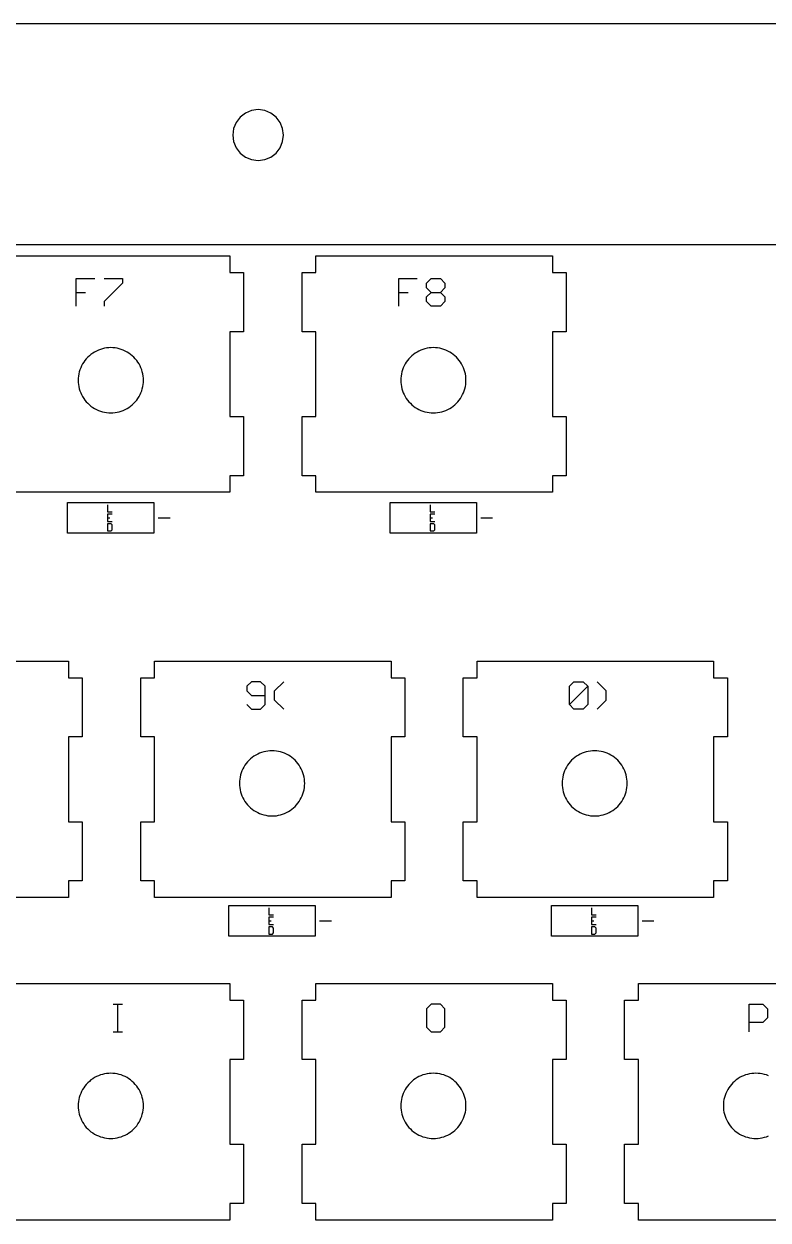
# Model space of a CAD drawing. Extents: x -174 to 183, y -92 to 46.
# Drawn here: x -3.2 to 40.7, y -24.7 to 46 of the extents above; entities that cross this region are included whole.
import ezdxf

# ---------------------------------------------------------------- set-up
doc = ezdxf.new("R2010")
doc.units = 0
doc.layers.get('0').update_dxf_attribs({"linetype": 'CONTINUOUS'})

msp = doc.modelspace()

# ---------------------------------------------------------------- linework, layer by layer
for p, q in [((175.943, 45.98), (-166.957, 45.98)), ((9.549, 40.476), (9.311, 40.166)), ((9.86, 40.715), (9.549, 40.476)), ((10.221, 40.865), (9.86, 40.715)), ((10.61, 40.916), (10.221, 40.865)), ((10.998, 40.865), (10.61, 40.916)), ((11.36, 40.715), (10.998, 40.865)), ((11.67, 40.476), (11.36, 40.715)), ((11.909, 40.166), (11.67, 40.476)), ((9.161, 39.804), (9.11, 39.416)), ((9.311, 40.166), (9.161, 39.804)), ((12.058, 39.804), (11.909, 40.166)), ((12.11, 39.416), (12.058, 39.804)), ((9.11, 39.416), (9.161, 39.027)), ((9.161, 39.027), (9.311, 38.666)), ((11.909, 38.666), (12.058, 39.027)), ((12.058, 39.027), (12.11, 39.416)), ((9.311, 38.666), (9.549, 38.355)), ((9.549, 38.355), (9.86, 38.117)), ((11.36, 38.117), (11.67, 38.355)), ((11.67, 38.355), (11.909, 38.666)), ((9.86, 38.117), (10.221, 37.967)), ((10.221, 37.967), (10.61, 37.916)), ((10.61, 37.916), (10.998, 37.967)), ((10.998, 37.967), (11.36, 38.117)), ((113.343, 32.931), (-166.013, 32.931)), ((-5.032, 32.281), (8.938, 32.281)), ((8.938, 32.281), (8.938, 31.3)), ((14.018, 31.3), (14.018, 32.281)), ((14.018, 32.281), (27.988, 32.281)), ((27.988, 32.281), (27.988, 31.3)), ((8.938, 31.3), (9.751, 31.3)), ((9.751, 31.3), (9.751, 27.8)), ((13.205, 27.8), (13.205, 31.3)), ((13.205, 31.3), (14.018, 31.3)), ((27.988, 31.3), (28.801, 31.3)), ((28.801, 31.3), (28.801, 27.8)), ((-0.126, 30.937), (0.958, 30.937)), ((-0.126, 30.123), (-0.126, 30.937)), ((1.511, 30.937), (2.596, 30.937)), ((2.596, 30.666), (1.511, 29.581)), ((2.596, 30.937), (2.596, 30.666)), ((18.924, 30.937), (20.008, 30.937)), ((18.924, 30.123), (18.924, 30.937)), ((20.561, 30.666), (20.832, 30.937)), ((20.561, 30.395), (20.561, 30.666)), ((20.832, 30.123), (20.561, 30.395)), ((20.832, 30.937), (21.374, 30.937)), ((21.374, 30.937), (21.646, 30.666)), ((21.646, 30.395), (21.374, 30.123)), ((21.646, 30.666), (21.646, 30.395)), ((-0.126, 29.31), (-0.126, 30.123)), ((-0.126, 30.123), (0.416, 30.123)), ((18.924, 29.31), (18.924, 30.123)), ((18.924, 30.123), (19.466, 30.123)), ((20.561, 29.852), (20.832, 30.123)), ((20.561, 29.581), (20.561, 29.852)), ((20.832, 30.123), (21.374, 30.123)), ((21.374, 30.123), (21.646, 29.852)), ((21.646, 29.852), (21.646, 29.581)), ((1.511, 29.581), (1.511, 29.31)), ((20.832, 29.31), (20.561, 29.581)), ((21.374, 29.31), (20.832, 29.31)), ((21.646, 29.581), (21.374, 29.31)), ((9.751, 27.8), (8.938, 27.8)), ((8.938, 27.8), (8.938, 22.791)), ((14.018, 27.8), (13.205, 27.8)), ((14.018, 22.791), (14.018, 27.8)), ((28.801, 27.8), (27.988, 27.8)), ((27.988, 27.8), (27.988, 22.791)), ((1.786, 26.852), (1.661, 26.84)), ((1.912, 26.856), (1.786, 26.852)), ((2.038, 26.852), (1.912, 26.856)), ((2.163, 26.84), (2.038, 26.852)), ((20.836, 26.852), (20.711, 26.84)), ((20.962, 26.856), (20.836, 26.852)), ((21.088, 26.852), (20.962, 26.856)), ((21.213, 26.84), (21.088, 26.852)), ((0.465, 26.2), (0.385, 26.103)), ((0.551, 26.292), (0.465, 26.2)), ((0.643, 26.378), (0.551, 26.292)), ((0.74, 26.458), (0.643, 26.378)), ((0.842, 26.532), (0.74, 26.458)), ((0.949, 26.598), (0.842, 26.532)), ((1.06, 26.658), (0.949, 26.598)), ((1.175, 26.71), (1.06, 26.658)), ((1.293, 26.754), (1.175, 26.71)), ((1.414, 26.791), (1.293, 26.754)), ((1.536, 26.819), (1.414, 26.791)), ((1.661, 26.84), (1.536, 26.819)), ((2.287, 26.819), (2.163, 26.84)), ((2.41, 26.791), (2.287, 26.819)), ((2.531, 26.754), (2.41, 26.791)), ((2.649, 26.71), (2.531, 26.754)), ((2.763, 26.658), (2.649, 26.71)), ((2.874, 26.598), (2.763, 26.658)), ((2.981, 26.532), (2.874, 26.598)), ((3.084, 26.458), (2.981, 26.532)), ((3.181, 26.378), (3.084, 26.458)), ((3.273, 26.292), (3.181, 26.378)), ((3.359, 26.2), (3.273, 26.292)), ((3.439, 26.103), (3.359, 26.2)), ((19.515, 26.2), (19.435, 26.103)), ((19.601, 26.292), (19.515, 26.2)), ((19.693, 26.378), (19.601, 26.292)), ((19.79, 26.458), (19.693, 26.378)), ((19.892, 26.532), (19.79, 26.458)), ((19.999, 26.598), (19.892, 26.532)), ((20.11, 26.658), (19.999, 26.598)), ((20.225, 26.71), (20.11, 26.658)), ((20.343, 26.754), (20.225, 26.71)), ((20.464, 26.791), (20.343, 26.754)), ((20.586, 26.819), (20.464, 26.791)), ((20.711, 26.84), (20.586, 26.819)), ((21.337, 26.819), (21.213, 26.84)), ((21.46, 26.791), (21.337, 26.819)), ((21.581, 26.754), (21.46, 26.791)), ((21.699, 26.71), (21.581, 26.754)), ((21.813, 26.658), (21.699, 26.71)), ((21.924, 26.598), (21.813, 26.658)), ((22.031, 26.532), (21.924, 26.598)), ((22.134, 26.458), (22.031, 26.532)), ((22.231, 26.378), (22.134, 26.458)), ((22.323, 26.292), (22.231, 26.378)), ((22.409, 26.2), (22.323, 26.292)), ((22.489, 26.103), (22.409, 26.2)), ((0.089, 25.55), (0.052, 25.429)), ((0.133, 25.668), (0.089, 25.55)), ((0.185, 25.783), (0.133, 25.668)), ((0.245, 25.894), (0.185, 25.783)), ((0.311, 26.001), (0.245, 25.894)), ((0.385, 26.103), (0.311, 26.001)), ((3.512, 26.001), (3.439, 26.103)), ((3.579, 25.894), (3.512, 26.001)), ((3.638, 25.783), (3.579, 25.894)), ((3.69, 25.668), (3.638, 25.783)), ((3.735, 25.55), (3.69, 25.668)), ((3.771, 25.429), (3.735, 25.55)), ((19.139, 25.55), (19.102, 25.429)), ((19.183, 25.668), (19.139, 25.55)), ((19.235, 25.783), (19.183, 25.668)), ((19.295, 25.894), (19.235, 25.783)), ((19.361, 26.001), (19.295, 25.894)), ((19.435, 26.103), (19.361, 26.001)), ((22.562, 26.001), (22.489, 26.103)), ((22.629, 25.894), (22.562, 26.001)), ((22.688, 25.783), (22.629, 25.894)), ((22.74, 25.668), (22.688, 25.783)), ((22.785, 25.55), (22.74, 25.668)), ((22.821, 25.429), (22.785, 25.55)), ((-0.009, 25.057), (-0.013, 24.931)), ((-0.013, 24.931), (-0.009, 24.805)), ((0.003, 25.182), (-0.009, 25.057)), ((-0.009, 24.805), (0.003, 24.68)), ((0.024, 25.307), (0.003, 25.182)), ((0.052, 25.429), (0.024, 25.307)), ((3.8, 25.307), (3.771, 25.429)), ((3.82, 25.182), (3.8, 25.307)), ((3.833, 25.057), (3.82, 25.182)), ((3.82, 24.68), (3.833, 24.805)), ((3.837, 24.931), (3.833, 25.057)), ((3.833, 24.805), (3.837, 24.931)), ((19.041, 25.057), (19.037, 24.931)), ((19.037, 24.931), (19.041, 24.805)), ((19.053, 25.182), (19.041, 25.057)), ((19.041, 24.805), (19.053, 24.68)), ((19.074, 25.307), (19.053, 25.182)), ((19.102, 25.429), (19.074, 25.307)), ((22.85, 25.307), (22.821, 25.429)), ((22.87, 25.182), (22.85, 25.307)), ((22.883, 25.057), (22.87, 25.182)), ((22.87, 24.68), (22.883, 24.805)), ((22.887, 24.931), (22.883, 25.057)), ((22.883, 24.805), (22.887, 24.931)), ((0.003, 24.68), (0.024, 24.556)), ((0.024, 24.556), (0.052, 24.433)), ((0.052, 24.433), (0.089, 24.312)), ((0.089, 24.312), (0.133, 24.194)), ((0.133, 24.194), (0.185, 24.08)), ((0.185, 24.08), (0.245, 23.969)), ((3.579, 23.969), (3.638, 24.08)), ((3.638, 24.08), (3.69, 24.194)), ((3.69, 24.194), (3.735, 24.312)), ((3.735, 24.312), (3.771, 24.433)), ((3.771, 24.433), (3.8, 24.556)), ((3.8, 24.556), (3.82, 24.68)), ((19.053, 24.68), (19.074, 24.556)), ((19.074, 24.556), (19.102, 24.433)), ((19.102, 24.433), (19.139, 24.312)), ((19.139, 24.312), (19.183, 24.194)), ((19.183, 24.194), (19.235, 24.08)), ((19.235, 24.08), (19.295, 23.969)), ((22.629, 23.969), (22.688, 24.08)), ((22.688, 24.08), (22.74, 24.194)), ((22.74, 24.194), (22.785, 24.312)), ((22.785, 24.312), (22.821, 24.433)), ((22.821, 24.433), (22.85, 24.556)), ((22.85, 24.556), (22.87, 24.68)), ((0.245, 23.969), (0.311, 23.862)), ((0.311, 23.862), (0.385, 23.759)), ((0.385, 23.759), (0.465, 23.662)), ((0.465, 23.662), (0.551, 23.57)), ((0.551, 23.57), (0.643, 23.484)), ((0.643, 23.484), (0.74, 23.404)), ((0.74, 23.404), (0.842, 23.331)), ((0.842, 23.331), (0.949, 23.264)), ((2.874, 23.264), (2.981, 23.331)), ((2.981, 23.331), (3.084, 23.404)), ((3.084, 23.404), (3.181, 23.484)), ((3.181, 23.484), (3.273, 23.57)), ((3.273, 23.57), (3.359, 23.662)), ((3.359, 23.662), (3.439, 23.759)), ((3.439, 23.759), (3.512, 23.862)), ((3.512, 23.862), (3.579, 23.969)), ((19.295, 23.969), (19.361, 23.862)), ((19.361, 23.862), (19.435, 23.759)), ((19.435, 23.759), (19.515, 23.662)), ((19.515, 23.662), (19.601, 23.57)), ((19.601, 23.57), (19.693, 23.484)), ((19.693, 23.484), (19.79, 23.404)), ((19.79, 23.404), (19.892, 23.331)), ((19.892, 23.331), (19.999, 23.264)), ((21.924, 23.264), (22.031, 23.331)), ((22.031, 23.331), (22.134, 23.404)), ((22.134, 23.404), (22.231, 23.484)), ((22.231, 23.484), (22.323, 23.57)), ((22.323, 23.57), (22.409, 23.662)), ((22.409, 23.662), (22.489, 23.759)), ((22.489, 23.759), (22.562, 23.862)), ((22.562, 23.862), (22.629, 23.969)), ((0.949, 23.264), (1.06, 23.205)), ((1.06, 23.205), (1.175, 23.153)), ((1.175, 23.153), (1.293, 23.108)), ((1.293, 23.108), (1.414, 23.072)), ((1.414, 23.072), (1.536, 23.043)), ((1.536, 23.043), (1.661, 23.023)), ((1.661, 23.023), (1.786, 23.01)), ((1.786, 23.01), (1.912, 23.006)), ((1.912, 23.006), (2.038, 23.01)), ((2.038, 23.01), (2.163, 23.023)), ((2.163, 23.023), (2.287, 23.043)), ((2.287, 23.043), (2.41, 23.072)), ((2.41, 23.072), (2.531, 23.108)), ((2.531, 23.108), (2.649, 23.153)), ((2.649, 23.153), (2.763, 23.205)), ((2.763, 23.205), (2.874, 23.264)), ((8.938, 22.791), (9.751, 22.791)), ((9.751, 22.791), (9.751, 19.291)), ((13.205, 19.291), (13.205, 22.791)), ((13.205, 22.791), (14.018, 22.791)), ((19.999, 23.264), (20.11, 23.205)), ((20.11, 23.205), (20.225, 23.153)), ((20.225, 23.153), (20.343, 23.108)), ((20.343, 23.108), (20.464, 23.072)), ((20.464, 23.072), (20.586, 23.043)), ((20.586, 23.043), (20.711, 23.023)), ((20.711, 23.023), (20.836, 23.01)), ((20.836, 23.01), (20.962, 23.006)), ((20.962, 23.006), (21.088, 23.01)), ((21.088, 23.01), (21.213, 23.023)), ((21.213, 23.023), (21.337, 23.043)), ((21.337, 23.043), (21.46, 23.072)), ((21.46, 23.072), (21.581, 23.108)), ((21.581, 23.108), (21.699, 23.153)), ((21.699, 23.153), (21.813, 23.205)), ((21.813, 23.205), (21.924, 23.264)), ((27.988, 22.791), (28.801, 22.791)), ((28.801, 22.791), (28.801, 19.291)), ((8.938, 19.291), (8.938, 18.311)), ((9.751, 19.291), (8.938, 19.291)), ((14.018, 19.291), (13.205, 19.291)), ((14.018, 18.311), (14.018, 19.291)), ((28.801, 19.291), (27.988, 19.291)), ((27.988, 19.291), (27.988, 18.311)), ((8.938, 18.311), (-5.032, 18.311)), ((-0.638, 15.906), (-0.638, 17.706)), ((-0.638, 17.706), (4.462, 17.706)), ((4.462, 17.706), (4.462, 15.906)), ((27.988, 18.311), (14.018, 18.311)), ((18.412, 15.906), (18.412, 17.706)), ((18.412, 17.706), (23.512, 17.706)), ((23.512, 17.706), (23.512, 15.906)), ((1.717, 17.581), (1.717, 17.156)), ((1.717, 17.156), (2.001, 17.156)), ((2.001, 17.019), (1.717, 17.019)), ((1.717, 17.019), (1.717, 16.806)), ((20.767, 17.581), (20.767, 17.156)), ((20.767, 17.156), (21.051, 17.156)), ((21.051, 17.019), (20.767, 17.019)), ((20.767, 17.019), (20.767, 16.806)), ((1.717, 16.806), (1.859, 16.806)), ((1.717, 16.806), (1.717, 16.594)), ((1.717, 16.594), (2.001, 16.594)), ((1.717, 16.456), (1.717, 16.031)), ((1.93, 16.456), (1.717, 16.456)), ((2.001, 16.385), (1.93, 16.456)), ((2.001, 16.102), (2.001, 16.385)), ((4.712, 16.806), (5.412, 16.806)), ((20.767, 16.806), (20.909, 16.806)), ((20.767, 16.806), (20.767, 16.594)), ((20.767, 16.594), (21.051, 16.594)), ((20.767, 16.456), (20.767, 16.031)), ((20.98, 16.456), (20.767, 16.456)), ((21.051, 16.385), (20.98, 16.456)), ((21.051, 16.102), (21.051, 16.385)), ((23.762, 16.806), (24.462, 16.806)), ((4.462, 15.906), (-0.638, 15.906)), ((1.717, 16.031), (1.93, 16.031)), ((1.93, 16.031), (2.001, 16.102)), ((23.512, 15.906), (18.412, 15.906)), ((20.767, 16.031), (20.98, 16.031)), ((20.98, 16.031), (21.051, 16.102)), ((-14.557, 8.341), (-0.587, 8.341)), ((-0.587, 8.341), (-0.587, 7.36)), ((4.493, 8.341), (18.463, 8.341)), ((4.493, 7.36), (4.493, 8.341)), ((18.463, 8.341), (18.463, 7.36)), ((23.543, 7.36), (23.543, 8.341)), ((23.543, 8.341), (37.513, 8.341)), ((37.513, 8.341), (37.513, 7.36)), ((-0.587, 7.36), (0.226, 7.36)), ((0.226, 7.36), (0.226, 3.86)), ((3.68, 7.36), (4.493, 7.36)), ((3.68, 3.86), (3.68, 7.36)), ((10.216, 7.124), (9.944, 6.853)), ((10.758, 7.124), (10.216, 7.124)), ((11.029, 6.853), (10.758, 7.124)), ((11.582, 6.582), (12.124, 7.124)), ((18.463, 7.36), (19.276, 7.36)), ((19.276, 7.36), (19.276, 3.86)), ((22.73, 3.86), (22.73, 7.36)), ((22.73, 7.36), (23.543, 7.36)), ((28.994, 6.853), (29.266, 7.124)), ((29.266, 7.124), (29.808, 7.124)), ((29.808, 7.124), (30.079, 6.853)), ((31.174, 6.582), (30.632, 7.124)), ((37.513, 7.36), (38.326, 7.36)), ((38.326, 7.36), (38.326, 3.86)), ((9.944, 6.853), (9.944, 6.582)), ((9.944, 6.582), (10.216, 6.311)), ((11.029, 6.311), (11.029, 6.853)), ((11.582, 6.04), (11.582, 6.582)), ((28.994, 5.769), (28.994, 6.853)), ((28.994, 5.769), (30.079, 6.853)), ((30.079, 6.853), (30.079, 5.769)), ((31.174, 6.04), (31.174, 6.582)), ((9.944, 5.769), (10.216, 5.497)), ((10.216, 6.311), (11.029, 6.311)), ((10.758, 5.497), (11.029, 5.769)), ((11.029, 5.769), (11.029, 6.311)), ((12.124, 5.497), (11.582, 6.04)), ((29.266, 5.497), (28.994, 5.769)), ((30.079, 5.769), (29.808, 5.497)), ((30.632, 5.497), (31.174, 6.04)), ((10.216, 5.497), (10.758, 5.497)), ((29.808, 5.497), (29.266, 5.497)), ((-0.587, 3.86), (-0.587, -1.149)), ((0.226, 3.86), (-0.587, 3.86)), ((4.493, 3.86), (3.68, 3.86)), ((4.493, -1.149), (4.493, 3.86)), ((19.276, 3.86), (18.463, 3.86)), ((18.463, 3.86), (18.463, -1.149)), ((23.543, 3.86), (22.73, 3.86)), ((23.543, -1.149), (23.543, 3.86)), ((37.513, 3.86), (37.513, -1.149)), ((38.326, 3.86), (37.513, 3.86)), ((10.585, 2.845), (10.474, 2.786)), ((10.7, 2.897), (10.585, 2.845)), ((10.818, 2.941), (10.7, 2.897)), ((10.939, 2.978), (10.818, 2.941)), ((11.061, 3.007), (10.939, 2.978)), ((11.186, 3.027), (11.061, 3.007)), ((11.311, 3.039), (11.186, 3.027)), ((11.437, 3.044), (11.311, 3.039)), ((11.563, 3.039), (11.437, 3.044)), ((11.688, 3.027), (11.563, 3.039)), ((11.812, 3.007), (11.688, 3.027)), ((11.935, 2.978), (11.812, 3.007)), ((12.056, 2.941), (11.935, 2.978)), ((12.174, 2.897), (12.056, 2.941)), ((12.288, 2.845), (12.174, 2.897)), ((12.399, 2.786), (12.288, 2.845)), ((29.635, 2.845), (29.524, 2.786)), ((29.75, 2.897), (29.635, 2.845)), ((29.868, 2.941), (29.75, 2.897)), ((29.989, 2.978), (29.868, 2.941)), ((30.111, 3.007), (29.989, 2.978)), ((30.236, 3.027), (30.111, 3.007)), ((30.361, 3.039), (30.236, 3.027)), ((30.487, 3.044), (30.361, 3.039)), ((30.613, 3.039), (30.487, 3.044)), ((30.738, 3.027), (30.613, 3.039)), ((30.862, 3.007), (30.738, 3.027)), ((30.985, 2.978), (30.862, 3.007)), ((31.106, 2.941), (30.985, 2.978)), ((31.224, 2.897), (31.106, 2.941)), ((31.338, 2.845), (31.224, 2.897)), ((31.449, 2.786), (31.338, 2.845)), ((9.836, 2.188), (9.77, 2.081)), ((9.91, 2.29), (9.836, 2.188)), ((9.99, 2.388), (9.91, 2.29)), ((10.076, 2.48), (9.99, 2.388)), ((10.168, 2.566), (10.076, 2.48)), ((10.265, 2.646), (10.168, 2.566)), ((10.367, 2.719), (10.265, 2.646)), ((10.474, 2.786), (10.367, 2.719)), ((12.506, 2.719), (12.399, 2.786)), ((12.609, 2.646), (12.506, 2.719)), ((12.706, 2.566), (12.609, 2.646)), ((12.798, 2.48), (12.706, 2.566)), ((12.884, 2.388), (12.798, 2.48)), ((12.964, 2.29), (12.884, 2.388)), ((13.037, 2.188), (12.964, 2.29)), ((13.104, 2.081), (13.037, 2.188)), ((28.886, 2.188), (28.82, 2.081)), ((28.96, 2.29), (28.886, 2.188)), ((29.04, 2.388), (28.96, 2.29)), ((29.126, 2.48), (29.04, 2.388)), ((29.218, 2.566), (29.126, 2.48)), ((29.315, 2.646), (29.218, 2.566)), ((29.417, 2.719), (29.315, 2.646)), ((29.524, 2.786), (29.417, 2.719)), ((31.556, 2.719), (31.449, 2.786)), ((31.659, 2.646), (31.556, 2.719)), ((31.756, 2.566), (31.659, 2.646)), ((31.848, 2.48), (31.756, 2.566)), ((31.934, 2.388), (31.848, 2.48)), ((32.014, 2.29), (31.934, 2.388)), ((32.087, 2.188), (32.014, 2.29)), ((32.154, 2.081), (32.087, 2.188)), ((9.549, 1.494), (9.528, 1.37)), ((9.577, 1.617), (9.549, 1.494)), ((9.614, 1.737), (9.577, 1.617)), ((9.658, 1.855), (9.614, 1.737)), ((9.71, 1.97), (9.658, 1.855)), ((9.77, 2.081), (9.71, 1.97)), ((13.163, 1.97), (13.104, 2.081)), ((13.215, 1.855), (13.163, 1.97)), ((13.26, 1.737), (13.215, 1.855)), ((13.296, 1.617), (13.26, 1.737)), ((13.325, 1.494), (13.296, 1.617)), ((13.345, 1.37), (13.325, 1.494)), ((28.599, 1.494), (28.578, 1.37)), ((28.627, 1.617), (28.599, 1.494)), ((28.664, 1.737), (28.627, 1.617)), ((28.708, 1.855), (28.664, 1.737)), ((28.76, 1.97), (28.708, 1.855)), ((28.82, 2.081), (28.76, 1.97)), ((32.213, 1.97), (32.154, 2.081)), ((32.265, 1.855), (32.213, 1.97)), ((32.31, 1.737), (32.265, 1.855)), ((32.346, 1.617), (32.31, 1.737)), ((32.375, 1.494), (32.346, 1.617)), ((32.395, 1.37), (32.375, 1.494)), ((9.516, 1.245), (9.512, 1.119)), ((9.512, 1.119), (9.516, 0.993)), ((9.528, 1.37), (9.516, 1.245)), ((9.516, 0.993), (9.528, 0.867)), ((9.528, 0.867), (9.549, 0.743)), ((9.549, 0.743), (9.577, 0.62)), ((13.296, 0.62), (13.325, 0.743)), ((13.325, 0.743), (13.345, 0.867)), ((13.358, 1.245), (13.345, 1.37)), ((13.345, 0.867), (13.358, 0.993)), ((13.362, 1.119), (13.358, 1.245)), ((13.358, 0.993), (13.362, 1.119)), ((28.566, 1.245), (28.562, 1.119)), ((28.562, 1.119), (28.566, 0.993)), ((28.578, 1.37), (28.566, 1.245)), ((28.566, 0.993), (28.578, 0.867)), ((28.578, 0.867), (28.599, 0.743)), ((28.599, 0.743), (28.627, 0.62)), ((32.346, 0.62), (32.375, 0.743)), ((32.375, 0.743), (32.395, 0.867)), ((32.408, 1.245), (32.395, 1.37)), ((32.395, 0.867), (32.408, 0.993)), ((32.412, 1.119), (32.408, 1.245)), ((32.408, 0.993), (32.412, 1.119)), ((9.577, 0.62), (9.614, 0.5)), ((9.614, 0.5), (9.658, 0.382)), ((9.658, 0.382), (9.71, 0.267)), ((9.71, 0.267), (9.77, 0.156)), ((9.77, 0.156), (9.836, 0.049)), ((9.836, 0.049), (9.91, -0.053)), ((12.964, -0.053), (13.037, 0.049)), ((13.037, 0.049), (13.104, 0.156)), ((13.104, 0.156), (13.163, 0.267)), ((13.163, 0.267), (13.215, 0.382)), ((13.215, 0.382), (13.26, 0.5)), ((13.26, 0.5), (13.296, 0.62)), ((28.627, 0.62), (28.664, 0.5)), ((28.664, 0.5), (28.708, 0.382)), ((28.708, 0.382), (28.76, 0.267)), ((28.76, 0.267), (28.82, 0.156)), ((28.82, 0.156), (28.886, 0.049)), ((28.886, 0.049), (28.96, -0.053)), ((32.014, -0.053), (32.087, 0.049)), ((32.087, 0.049), (32.154, 0.156)), ((32.154, 0.156), (32.213, 0.267)), ((32.213, 0.267), (32.265, 0.382)), ((32.265, 0.382), (32.31, 0.5)), ((32.31, 0.5), (32.346, 0.62)), ((9.91, -0.053), (9.99, -0.151)), ((9.99, -0.151), (10.076, -0.243)), ((10.076, -0.243), (10.168, -0.329)), ((10.168, -0.329), (10.265, -0.409)), ((10.265, -0.409), (10.367, -0.482)), ((10.367, -0.482), (10.474, -0.548)), ((10.474, -0.548), (10.585, -0.608)), ((10.585, -0.608), (10.7, -0.66)), ((10.7, -0.66), (10.818, -0.704)), ((10.818, -0.704), (10.939, -0.741)), ((11.935, -0.741), (12.056, -0.704)), ((12.056, -0.704), (12.174, -0.66)), ((12.174, -0.66), (12.288, -0.608)), ((12.288, -0.608), (12.399, -0.548)), ((12.399, -0.548), (12.506, -0.482)), ((12.506, -0.482), (12.609, -0.409)), ((12.609, -0.409), (12.706, -0.329)), ((12.706, -0.329), (12.798, -0.243)), ((12.798, -0.243), (12.884, -0.151)), ((12.884, -0.151), (12.964, -0.053)), ((28.96, -0.053), (29.04, -0.151)), ((29.04, -0.151), (29.126, -0.243)), ((29.126, -0.243), (29.218, -0.329)), ((29.218, -0.329), (29.315, -0.409)), ((29.315, -0.409), (29.417, -0.482)), ((29.417, -0.482), (29.524, -0.548)), ((29.524, -0.548), (29.635, -0.608)), ((29.635, -0.608), (29.75, -0.66)), ((29.75, -0.66), (29.868, -0.704)), ((29.868, -0.704), (29.989, -0.741)), ((30.985, -0.741), (31.106, -0.704)), ((31.106, -0.704), (31.224, -0.66)), ((31.224, -0.66), (31.338, -0.608)), ((31.338, -0.608), (31.449, -0.548)), ((31.449, -0.548), (31.556, -0.482)), ((31.556, -0.482), (31.659, -0.409)), ((31.659, -0.409), (31.756, -0.329)), ((31.756, -0.329), (31.848, -0.243)), ((31.848, -0.243), (31.934, -0.151)), ((31.934, -0.151), (32.014, -0.053)), ((-0.587, -1.149), (0.226, -1.149)), ((0.226, -1.149), (0.226, -4.649)), ((3.68, -1.149), (4.493, -1.149)), ((3.68, -4.649), (3.68, -1.149)), ((10.939, -0.741), (11.061, -0.769)), ((11.061, -0.769), (11.186, -0.79)), ((11.186, -0.79), (11.311, -0.802)), ((11.311, -0.802), (11.437, -0.806)), ((11.437, -0.806), (11.563, -0.802)), ((11.563, -0.802), (11.688, -0.79)), ((11.688, -0.79), (11.812, -0.769)), ((11.812, -0.769), (11.935, -0.741)), ((18.463, -1.149), (19.276, -1.149)), ((19.276, -1.149), (19.276, -4.649)), ((22.73, -4.649), (22.73, -1.149)), ((22.73, -1.149), (23.543, -1.149)), ((29.989, -0.741), (30.111, -0.769)), ((30.111, -0.769), (30.236, -0.79)), ((30.236, -0.79), (30.361, -0.802)), ((30.361, -0.802), (30.487, -0.806)), ((30.487, -0.806), (30.613, -0.802)), ((30.613, -0.802), (30.738, -0.79)), ((30.738, -0.79), (30.862, -0.769)), ((30.862, -0.769), (30.985, -0.741)), ((37.513, -1.149), (38.326, -1.149)), ((38.326, -1.149), (38.326, -4.649)), ((-0.587, -4.649), (-0.587, -5.629)), ((0.226, -4.649), (-0.587, -4.649)), ((4.493, -4.649), (3.68, -4.649)), ((4.493, -5.629), (4.493, -4.649)), ((19.276, -4.649), (18.463, -4.649)), ((18.463, -4.649), (18.463, -5.629)), ((23.543, -4.649), (22.73, -4.649)), ((23.543, -5.629), (23.543, -4.649)), ((37.513, -4.649), (37.513, -5.629)), ((38.326, -4.649), (37.513, -4.649)), ((-0.587, -5.629), (-14.557, -5.629)), ((18.463, -5.629), (4.493, -5.629)), ((37.513, -5.629), (23.543, -5.629)), ((8.887, -7.906), (8.887, -6.106)), ((8.887, -6.106), (13.987, -6.106)), ((11.242, -6.231), (11.242, -6.656)), ((13.987, -6.106), (13.987, -7.906)), ((27.937, -7.906), (27.937, -6.106)), ((27.937, -6.106), (33.037, -6.106)), ((30.292, -6.231), (30.292, -6.656)), ((33.037, -6.106), (33.037, -7.906)), ((11.242, -6.656), (11.526, -6.656)), ((11.526, -6.794), (11.242, -6.794)), ((11.242, -6.794), (11.242, -7.006)), ((11.242, -7.006), (11.384, -7.006)), ((11.242, -7.006), (11.242, -7.219)), ((14.237, -7.006), (14.937, -7.006)), ((30.292, -6.656), (30.576, -6.656)), ((30.576, -6.794), (30.292, -6.794)), ((30.292, -6.794), (30.292, -7.006)), ((30.292, -7.006), (30.434, -7.006)), ((30.292, -7.006), (30.292, -7.219)), ((33.287, -7.006), (33.987, -7.006)), ((11.242, -7.219), (11.526, -7.219)), ((11.242, -7.356), (11.242, -7.781)), ((11.455, -7.356), (11.242, -7.356)), ((11.526, -7.427), (11.455, -7.356)), ((11.455, -7.781), (11.526, -7.71)), ((11.526, -7.71), (11.526, -7.427)), ((30.292, -7.219), (30.576, -7.219)), ((30.292, -7.356), (30.292, -7.781)), ((30.505, -7.356), (30.292, -7.356)), ((30.576, -7.427), (30.505, -7.356)), ((30.505, -7.781), (30.576, -7.71)), ((30.576, -7.71), (30.576, -7.427)), ((13.987, -7.906), (8.887, -7.906)), ((11.242, -7.781), (11.455, -7.781)), ((33.037, -7.906), (27.937, -7.906)), ((30.292, -7.781), (30.505, -7.781)), ((-5.032, -10.709), (8.938, -10.709)), ((8.938, -10.709), (8.938, -11.69)), ((14.018, -10.709), (27.988, -10.709)), ((14.018, -11.69), (14.018, -10.709)), ((27.988, -10.709), (27.988, -11.69)), ((33.068, -10.709), (47.038, -10.709)), ((33.068, -11.69), (33.068, -10.709)), ((2.057, -11.926), (2.328, -11.926)), ((2.328, -13.553), (2.328, -11.926)), ((2.328, -11.926), (2.599, -11.926)), ((8.938, -11.69), (9.751, -11.69)), ((9.751, -11.69), (9.751, -15.19)), ((13.205, -15.19), (13.205, -11.69)), ((13.205, -11.69), (14.018, -11.69)), ((20.832, -11.926), (20.561, -12.197)), ((21.374, -11.926), (20.832, -11.926)), ((21.646, -12.197), (21.374, -11.926)), ((27.988, -11.69), (28.801, -11.69)), ((28.801, -11.69), (28.801, -15.19)), ((32.255, -11.69), (33.068, -11.69)), ((32.255, -15.19), (32.255, -11.69)), ((39.611, -11.926), (40.424, -11.926)), ((39.611, -13.01), (39.611, -11.926)), ((40.424, -11.926), (40.696, -12.197)), ((20.561, -12.197), (20.561, -13.281)), ((21.646, -13.281), (21.646, -12.197)), ((40.696, -12.197), (40.696, -12.739)), ((20.561, -13.281), (20.832, -13.553)), ((21.374, -13.553), (21.646, -13.281)), ((39.611, -13.553), (39.611, -13.01)), ((40.424, -13.01), (39.611, -13.01)), ((40.696, -12.739), (40.424, -13.01)), ((2.057, -13.553), (2.328, -13.553)), ((2.328, -13.553), (2.599, -13.553)), ((20.832, -13.553), (21.374, -13.553)), ((8.938, -15.19), (8.938, -20.199)), ((9.751, -15.19), (8.938, -15.19)), ((14.018, -15.19), (13.205, -15.19)), ((14.018, -20.199), (14.018, -15.19)), ((28.801, -15.19), (27.988, -15.19)), ((27.988, -15.19), (27.988, -20.199)), ((33.068, -15.19), (32.255, -15.19)), ((33.068, -20.199), (33.068, -15.19)), ((1.06, -16.205), (0.949, -16.264)), ((1.175, -16.153), (1.06, -16.205)), ((1.293, -16.109), (1.175, -16.153)), ((1.414, -16.072), (1.293, -16.109)), ((1.536, -16.043), (1.414, -16.072)), ((1.661, -16.023), (1.536, -16.043)), ((1.786, -16.011), (1.661, -16.023)), ((1.912, -16.006), (1.786, -16.011)), ((2.038, -16.011), (1.912, -16.006)), ((2.163, -16.023), (2.038, -16.011)), ((2.287, -16.043), (2.163, -16.023)), ((2.41, -16.072), (2.287, -16.043)), ((2.531, -16.109), (2.41, -16.072)), ((2.649, -16.153), (2.531, -16.109)), ((2.763, -16.205), (2.649, -16.153)), ((2.874, -16.264), (2.763, -16.205)), ((20.11, -16.205), (19.999, -16.264)), ((20.225, -16.153), (20.11, -16.205)), ((20.343, -16.109), (20.225, -16.153)), ((20.464, -16.072), (20.343, -16.109)), ((20.586, -16.043), (20.464, -16.072)), ((20.711, -16.023), (20.586, -16.043)), ((20.836, -16.011), (20.711, -16.023)), ((20.962, -16.006), (20.836, -16.011)), ((21.088, -16.011), (20.962, -16.006)), ((21.213, -16.023), (21.088, -16.011)), ((21.337, -16.043), (21.213, -16.023)), ((21.46, -16.072), (21.337, -16.043)), ((21.581, -16.109), (21.46, -16.072)), ((21.699, -16.153), (21.581, -16.109)), ((21.813, -16.205), (21.699, -16.153)), ((21.924, -16.264), (21.813, -16.205)), ((39.16, -16.205), (39.049, -16.264)), ((39.275, -16.153), (39.16, -16.205)), ((39.393, -16.109), (39.275, -16.153)), ((39.514, -16.072), (39.393, -16.109)), ((39.636, -16.043), (39.514, -16.072)), ((39.761, -16.023), (39.636, -16.043)), ((39.886, -16.011), (39.761, -16.023)), ((40.012, -16.006), (39.886, -16.011)), ((40.138, -16.011), (40.012, -16.006)), ((40.263, -16.023), (40.138, -16.011)), ((40.387, -16.043), (40.263, -16.023)), ((40.51, -16.072), (40.387, -16.043)), ((40.631, -16.109), (40.51, -16.072)), ((40.749, -16.153), (40.631, -16.109)), ((0.311, -16.862), (0.245, -16.969)), ((0.385, -16.76), (0.311, -16.862)), ((0.465, -16.662), (0.385, -16.76)), ((0.551, -16.57), (0.465, -16.662)), ((0.643, -16.484), (0.551, -16.57)), ((0.74, -16.404), (0.643, -16.484)), ((0.842, -16.331), (0.74, -16.404)), ((0.949, -16.264), (0.842, -16.331)), ((2.981, -16.331), (2.874, -16.264)), ((3.084, -16.404), (2.981, -16.331)), ((3.181, -16.484), (3.084, -16.404)), ((3.273, -16.57), (3.181, -16.484)), ((3.359, -16.662), (3.273, -16.57)), ((3.439, -16.76), (3.359, -16.662)), ((3.512, -16.862), (3.439, -16.76)), ((3.579, -16.969), (3.512, -16.862)), ((19.361, -16.862), (19.295, -16.969)), ((19.435, -16.76), (19.361, -16.862)), ((19.515, -16.662), (19.435, -16.76)), ((19.601, -16.57), (19.515, -16.662)), ((19.693, -16.484), (19.601, -16.57)), ((19.79, -16.404), (19.693, -16.484)), ((19.892, -16.331), (19.79, -16.404)), ((19.999, -16.264), (19.892, -16.331)), ((22.031, -16.331), (21.924, -16.264)), ((22.134, -16.404), (22.031, -16.331)), ((22.231, -16.484), (22.134, -16.404)), ((22.323, -16.57), (22.231, -16.484)), ((22.409, -16.662), (22.323, -16.57)), ((22.489, -16.76), (22.409, -16.662)), ((22.562, -16.862), (22.489, -16.76)), ((22.629, -16.969), (22.562, -16.862)), ((38.411, -16.862), (38.345, -16.969)), ((38.485, -16.76), (38.411, -16.862)), ((38.565, -16.662), (38.485, -16.76)), ((38.651, -16.57), (38.565, -16.662)), ((38.743, -16.484), (38.651, -16.57)), ((38.84, -16.404), (38.743, -16.484)), ((38.942, -16.331), (38.84, -16.404)), ((39.049, -16.264), (38.942, -16.331)), ((0.024, -17.556), (0.003, -17.68)), ((0.052, -17.433), (0.024, -17.556)), ((0.089, -17.313), (0.052, -17.433)), ((0.133, -17.195), (0.089, -17.313)), ((0.185, -17.08), (0.133, -17.195)), ((0.245, -16.969), (0.185, -17.08)), ((3.638, -17.08), (3.579, -16.969)), ((3.69, -17.195), (3.638, -17.08)), ((3.735, -17.313), (3.69, -17.195)), ((3.771, -17.433), (3.735, -17.313)), ((3.8, -17.556), (3.771, -17.433)), ((3.82, -17.68), (3.8, -17.556)), ((19.074, -17.556), (19.053, -17.68)), ((19.102, -17.433), (19.074, -17.556)), ((19.139, -17.313), (19.102, -17.433)), ((19.183, -17.195), (19.139, -17.313)), ((19.235, -17.08), (19.183, -17.195)), ((19.295, -16.969), (19.235, -17.08)), ((22.688, -17.08), (22.629, -16.969)), ((22.74, -17.195), (22.688, -17.08)), ((22.785, -17.313), (22.74, -17.195)), ((22.821, -17.433), (22.785, -17.313)), ((22.85, -17.556), (22.821, -17.433)), ((22.87, -17.68), (22.85, -17.556)), ((38.124, -17.556), (38.103, -17.68)), ((38.152, -17.433), (38.124, -17.556)), ((38.189, -17.313), (38.152, -17.433)), ((38.233, -17.195), (38.189, -17.313)), ((38.285, -17.08), (38.233, -17.195)), ((38.345, -16.969), (38.285, -17.08)), ((-0.009, -17.805), (-0.013, -17.931)), ((-0.013, -17.931), (-0.009, -18.057)), ((0.003, -17.68), (-0.009, -17.805)), ((-0.009, -18.057), (0.003, -18.183)), ((0.003, -18.183), (0.024, -18.307)), ((0.024, -18.307), (0.052, -18.43)), ((3.771, -18.43), (3.8, -18.307)), ((3.8, -18.307), (3.82, -18.183)), ((3.833, -17.805), (3.82, -17.68)), ((3.82, -18.183), (3.833, -18.057)), ((3.837, -17.931), (3.833, -17.805)), ((3.833, -18.057), (3.837, -17.931)), ((19.041, -17.805), (19.037, -17.931)), ((19.037, -17.931), (19.041, -18.057)), ((19.053, -17.68), (19.041, -17.805)), ((19.041, -18.057), (19.053, -18.183)), ((19.053, -18.183), (19.074, -18.307)), ((19.074, -18.307), (19.102, -18.43)), ((22.821, -18.43), (22.85, -18.307)), ((22.85, -18.307), (22.87, -18.183)), ((22.883, -17.805), (22.87, -17.68)), ((22.87, -18.183), (22.883, -18.057)), ((22.887, -17.931), (22.883, -17.805)), ((22.883, -18.057), (22.887, -17.931)), ((38.091, -17.805), (38.087, -17.931)), ((38.087, -17.931), (38.091, -18.057)), ((38.103, -17.68), (38.091, -17.805)), ((38.091, -18.057), (38.103, -18.183)), ((38.103, -18.183), (38.124, -18.307)), ((38.124, -18.307), (38.152, -18.43)), ((0.052, -18.43), (0.089, -18.55)), ((0.089, -18.55), (0.133, -18.668)), ((0.133, -18.668), (0.185, -18.783)), ((0.185, -18.783), (0.245, -18.894)), ((0.245, -18.894), (0.311, -19.001)), ((0.311, -19.001), (0.385, -19.103)), ((3.439, -19.103), (3.512, -19.001)), ((3.512, -19.001), (3.579, -18.894)), ((3.579, -18.894), (3.638, -18.783)), ((3.638, -18.783), (3.69, -18.668)), ((3.69, -18.668), (3.735, -18.55)), ((3.735, -18.55), (3.771, -18.43)), ((19.102, -18.43), (19.139, -18.55)), ((19.139, -18.55), (19.183, -18.668)), ((19.183, -18.668), (19.235, -18.783)), ((19.235, -18.783), (19.295, -18.894)), ((19.295, -18.894), (19.361, -19.001)), ((19.361, -19.001), (19.435, -19.103)), ((22.489, -19.103), (22.562, -19.001)), ((22.562, -19.001), (22.629, -18.894)), ((22.629, -18.894), (22.688, -18.783)), ((22.688, -18.783), (22.74, -18.668)), ((22.74, -18.668), (22.785, -18.55)), ((22.785, -18.55), (22.821, -18.43)), ((38.152, -18.43), (38.189, -18.55)), ((38.189, -18.55), (38.233, -18.668)), ((38.233, -18.668), (38.285, -18.783)), ((38.285, -18.783), (38.345, -18.894)), ((38.345, -18.894), (38.411, -19.001)), ((38.411, -19.001), (38.485, -19.103)), ((0.385, -19.103), (0.465, -19.201)), ((0.465, -19.201), (0.551, -19.293)), ((0.551, -19.293), (0.643, -19.379)), ((0.643, -19.379), (0.74, -19.459)), ((0.74, -19.459), (0.842, -19.532)), ((0.842, -19.532), (0.949, -19.598)), ((0.949, -19.598), (1.06, -19.658)), ((1.06, -19.658), (1.175, -19.71)), ((1.175, -19.71), (1.293, -19.754)), ((1.293, -19.754), (1.414, -19.791)), ((2.41, -19.791), (2.531, -19.754)), ((2.531, -19.754), (2.649, -19.71)), ((2.649, -19.71), (2.763, -19.658)), ((2.763, -19.658), (2.874, -19.598)), ((2.874, -19.598), (2.981, -19.532)), ((2.981, -19.532), (3.084, -19.459)), ((3.084, -19.459), (3.181, -19.379)), ((3.181, -19.379), (3.273, -19.293)), ((3.273, -19.293), (3.359, -19.201)), ((3.359, -19.201), (3.439, -19.103)), ((19.435, -19.103), (19.515, -19.201)), ((19.515, -19.201), (19.601, -19.293)), ((19.601, -19.293), (19.693, -19.379)), ((19.693, -19.379), (19.79, -19.459)), ((19.79, -19.459), (19.892, -19.532)), ((19.892, -19.532), (19.999, -19.598)), ((19.999, -19.598), (20.11, -19.658)), ((20.11, -19.658), (20.225, -19.71)), ((20.225, -19.71), (20.343, -19.754)), ((20.343, -19.754), (20.464, -19.791)), ((21.46, -19.791), (21.581, -19.754)), ((21.581, -19.754), (21.699, -19.71)), ((21.699, -19.71), (21.813, -19.658)), ((21.813, -19.658), (21.924, -19.598)), ((21.924, -19.598), (22.031, -19.532)), ((22.031, -19.532), (22.134, -19.459)), ((22.134, -19.459), (22.231, -19.379)), ((22.231, -19.379), (22.323, -19.293)), ((22.323, -19.293), (22.409, -19.201)), ((22.409, -19.201), (22.489, -19.103)), ((38.485, -19.103), (38.565, -19.201)), ((38.565, -19.201), (38.651, -19.293)), ((38.651, -19.293), (38.743, -19.379)), ((38.743, -19.379), (38.84, -19.459)), ((38.84, -19.459), (38.942, -19.532)), ((38.942, -19.532), (39.049, -19.598)), ((39.049, -19.598), (39.16, -19.658)), ((39.16, -19.658), (39.275, -19.71)), ((39.275, -19.71), (39.393, -19.754)), ((39.393, -19.754), (39.514, -19.791)), ((40.51, -19.791), (40.631, -19.754)), ((40.631, -19.754), (40.749, -19.71)), ((1.414, -19.791), (1.536, -19.819)), ((1.536, -19.819), (1.661, -19.84)), ((1.661, -19.84), (1.786, -19.852)), ((1.786, -19.852), (1.912, -19.856)), ((1.912, -19.856), (2.038, -19.852)), ((2.038, -19.852), (2.163, -19.84)), ((2.163, -19.84), (2.287, -19.819)), ((2.287, -19.819), (2.41, -19.791)), ((8.938, -20.199), (9.751, -20.199)), ((9.751, -20.199), (9.751, -23.699)), ((13.205, -20.199), (14.018, -20.199)), ((13.205, -23.699), (13.205, -20.199)), ((20.464, -19.791), (20.586, -19.819)), ((20.586, -19.819), (20.711, -19.84)), ((20.711, -19.84), (20.836, -19.852)), ((20.836, -19.852), (20.962, -19.856)), ((20.962, -19.856), (21.088, -19.852)), ((21.088, -19.852), (21.213, -19.84)), ((21.213, -19.84), (21.337, -19.819)), ((21.337, -19.819), (21.46, -19.791)), ((27.988, -20.199), (28.801, -20.199)), ((28.801, -20.199), (28.801, -23.699)), ((32.255, -20.199), (33.068, -20.199)), ((32.255, -23.699), (32.255, -20.199)), ((39.514, -19.791), (39.636, -19.819)), ((39.636, -19.819), (39.761, -19.84)), ((39.761, -19.84), (39.886, -19.852)), ((39.886, -19.852), (40.012, -19.856)), ((40.012, -19.856), (40.138, -19.852)), ((40.138, -19.852), (40.263, -19.84)), ((40.263, -19.84), (40.387, -19.819)), ((40.387, -19.819), (40.51, -19.791)), ((8.938, -23.699), (8.938, -24.679)), ((9.751, -23.699), (8.938, -23.699)), ((14.018, -23.699), (13.205, -23.699)), ((14.018, -24.679), (14.018, -23.699)), ((28.801, -23.699), (27.988, -23.699)), ((27.988, -23.699), (27.988, -24.679)), ((33.068, -23.699), (32.255, -23.699)), ((33.068, -24.679), (33.068, -23.699)), ((8.938, -24.679), (-5.032, -24.679)), ((27.988, -24.679), (14.018, -24.679)), ((47.038, -24.679), (33.068, -24.679))]:
    msp.add_line(p, q)

doc.saveas('drawing.dxf')
